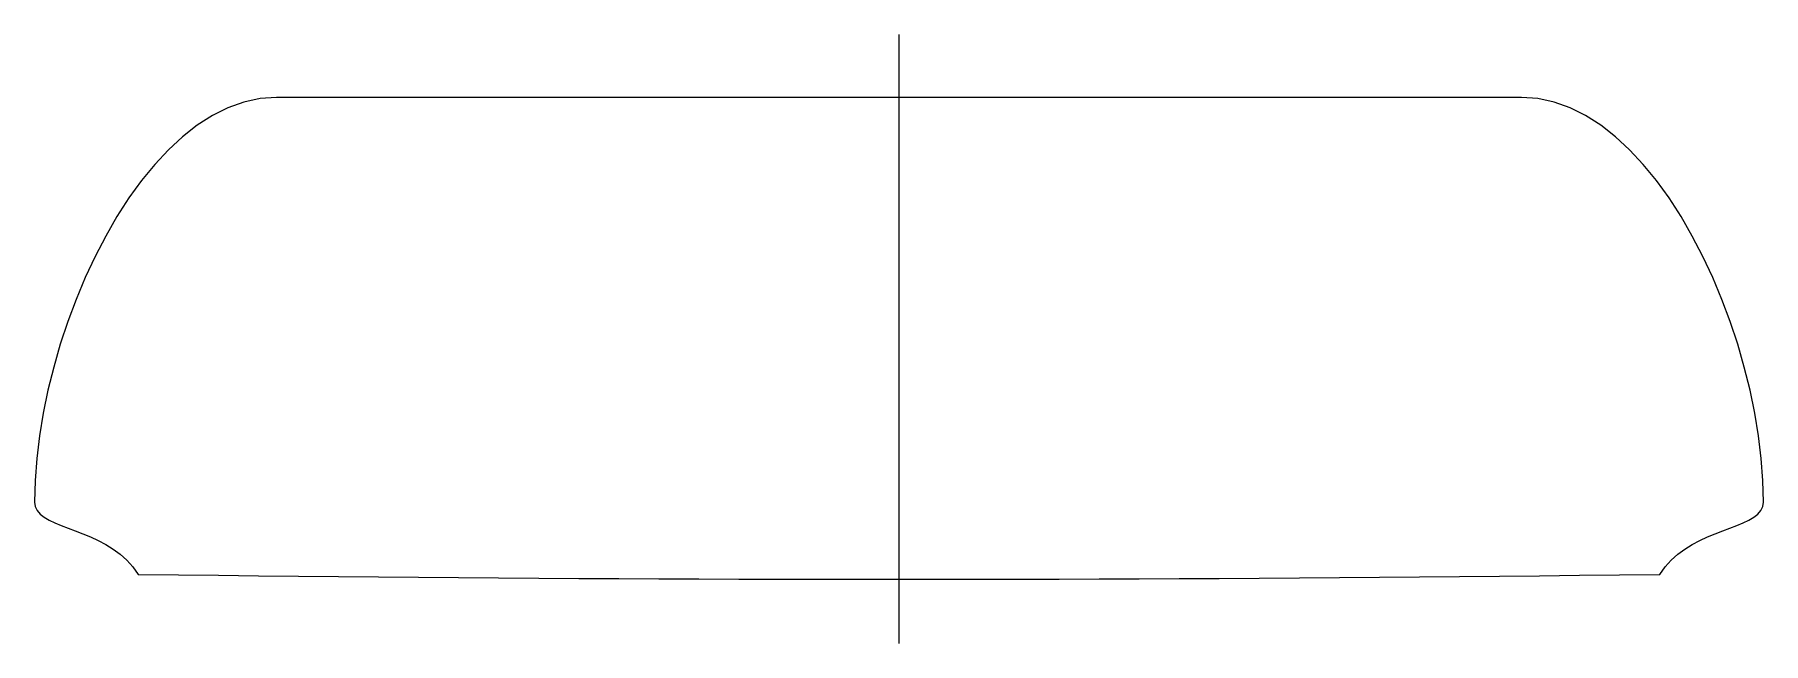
# Model space of a CAD drawing. Header units: metres. Extents: x -275 to 275, y -20 to 174.
import ezdxf

# ---------------------------------------------------------------- set-up
doc = ezdxf.new("R2010")
doc.units = ezdxf.units.M

msp = doc.modelspace()

# ---------------------------------------------------------------- linework, layer by layer
at = {"layer": 'CUT'}
for p, q in [((-213.4882, 150.4959), (-218.4295, 148.0268)), ((-208.4315, 152.3108), (-213.4882, 150.4959)), ((-203.2712, 153.43), (-208.4315, 152.3108)), ((-198.019, 153.8123), (-203.2712, 153.43)), ((-188.1181, 153.8123), (-198.019, 153.8123)), ((-178.2171, 153.8123), (-188.1181, 153.8123)), ((-168.3162, 153.8123), (-178.2171, 153.8123)), ((-158.4152, 153.8123), (-168.3162, 153.8123)), ((-148.5143, 153.8123), (-158.4152, 153.8123)), ((-138.6133, 153.8123), (-148.5143, 153.8123)), ((-128.7124, 153.8123), (-138.6133, 153.8123)), ((-118.8114, 153.8123), (-128.7124, 153.8123)), ((-108.9105, 153.8123), (-118.8114, 153.8123)), ((-99.0095, 153.8123), (-108.9105, 153.8123)), ((-89.1086, 153.8123), (-99.0095, 153.8123)), ((-79.2076, 153.8123), (-89.1086, 153.8123)), ((-69.3067, 153.8123), (-79.2076, 153.8123)), ((-59.4057, 153.8123), (-69.3067, 153.8123)), ((-49.5048, 153.8123), (-59.4057, 153.8123)), ((-39.6038, 153.8123), (-49.5048, 153.8123)), ((-29.7029, 153.8123), (-39.6038, 153.8123)), ((-19.8019, 153.8123), (-29.7029, 153.8123)), ((-9.901, 153.8123), (-19.8019, 153.8123)), ((0, 153.8123), (-9.901, 153.8123)), ((9.901, 153.8123), (0, 153.8123)), ((0, 153.8123), (0, 153.8123)), ((19.8019, 153.8123), (9.901, 153.8123)), ((29.7029, 153.8123), (19.8019, 153.8123)), ((39.6038, 153.8123), (29.7029, 153.8123)), ((49.5048, 153.8123), (39.6038, 153.8123)), ((59.4057, 153.8123), (49.5048, 153.8123)), ((69.3067, 153.8123), (59.4057, 153.8123)), ((79.2076, 153.8123), (69.3067, 153.8123)), ((89.1086, 153.8123), (79.2076, 153.8123)), ((99.0095, 153.8123), (89.1086, 153.8123)), ((108.9105, 153.8123), (99.0095, 153.8123)), ((118.8114, 153.8123), (108.9105, 153.8123)), ((128.7124, 153.8123), (118.8114, 153.8123)), ((138.6133, 153.8123), (128.7124, 153.8123)), ((148.5143, 153.8123), (138.6133, 153.8123)), ((158.4152, 153.8123), (148.5143, 153.8123)), ((168.3162, 153.8123), (158.4152, 153.8123)), ((178.2171, 153.8123), (168.3162, 153.8123)), ((188.1181, 153.8123), (178.2171, 153.8123)), ((198.019, 153.8123), (188.1181, 153.8123)), ((203.2712, 153.43), (198.019, 153.8123)), ((208.4315, 152.3108), (203.2712, 153.43)), ((213.4882, 150.4959), (208.4315, 152.3108)), ((218.4295, 148.0268), (213.4882, 150.4959)), ((-223.2439, 144.9449), (-227.9195, 141.2915)), ((-218.4295, 148.0268), (-223.2439, 144.9449)), ((223.2439, 144.9449), (218.4295, 148.0268)), ((227.9195, 141.2915), (223.2439, 144.9449)), ((-227.9195, 141.2915), (-232.4448, 137.108)), ((232.4448, 137.108), (227.9195, 141.2915)), ((-236.8079, 132.4358), (-240.9972, 127.3163)), ((-232.4448, 137.108), (-236.8079, 132.4358)), ((236.8079, 132.4358), (232.4448, 137.108)), ((240.9972, 127.3163), (236.8079, 132.4358)), ((-240.9972, 127.3163), (-245.0011, 121.7908)), ((245.0011, 121.7908), (240.9972, 127.3163)), ((-245.0011, 121.7908), (-248.8077, 115.9007)), ((248.8077, 115.9007), (245.0011, 121.7908)), ((-248.8077, 115.9007), (-252.4055, 109.6875)), ((252.4055, 109.6875), (248.8077, 115.9007)), ((-252.4055, 109.6875), (-255.7826, 103.1924)), ((255.7826, 103.1924), (252.4055, 109.6875)), ((-255.7826, 103.1924), (-258.9275, 96.4569)), ((258.9275, 96.4569), (255.7826, 103.1924)), ((-258.9275, 96.4569), (-261.8283, 89.5223)), ((261.8283, 89.5223), (258.9275, 96.4569)), ((-261.8283, 89.5223), (-264.4735, 82.4301)), ((264.4735, 82.4301), (261.8283, 89.5223)), ((-264.4735, 82.4301), (-266.8513, 75.2215)), ((266.8513, 75.2215), (264.4735, 82.4301)), ((-266.8513, 75.2215), (-268.95, 67.938)), ((268.95, 67.938), (266.8513, 75.2215)), ((-268.95, 67.938), (-270.758, 60.621)), ((270.758, 60.621), (268.95, 67.938)), ((-270.758, 60.621), (-272.2634, 53.3117)), ((272.2634, 53.3117), (270.758, 60.621)), ((-272.2634, 53.3117), (-273.4547, 46.0517)), ((273.4547, 46.0517), (272.2634, 53.3117)), ((-273.4547, 46.0517), (-274.32, 38.8823)), ((274.32, 38.8823), (273.4547, 46.0517)), ((-274.32, 38.8823), (-274.8479, 31.8448)), ((274.8479, 31.8448), (274.32, 38.8823)), ((-274.8479, 31.8448), (-275.0264, 24.9807)), ((275.0264, 24.9807), (274.8479, 31.8448)), ((-275.0264, 24.9807), (-274.8149, 23.5435)), ((-274.8149, 23.5435), (-274.2062, 22.2782)), ((-274.2062, 22.2782), (-273.2389, 21.156)), ((273.2389, 21.156), (274.2062, 22.2782)), ((274.2062, 22.2782), (274.8149, 23.5435)), ((274.8149, 23.5435), (275.0264, 24.9807)), ((-273.2389, 21.156), (-271.9518, 20.1483)), ((-271.9518, 20.1483), (-270.3837, 19.2264)), ((-270.3837, 19.2264), (-268.573, 18.3616)), ((-268.573, 18.3616), (-266.5587, 17.5251)), ((-266.5587, 17.5251), (-264.3794, 16.6883)), ((-264.3794, 16.6883), (-262.0737, 15.8226)), ((262.0737, 15.8226), (264.3794, 16.6883)), ((264.3794, 16.6883), (266.5587, 17.5251)), ((266.5587, 17.5251), (268.573, 18.3616)), ((268.573, 18.3616), (270.3837, 19.2264)), ((270.3837, 19.2264), (271.9518, 20.1483)), ((271.9518, 20.1483), (273.2389, 21.156)), ((-262.0737, 15.8226), (-259.6804, 14.8991)), ((-259.6804, 14.8991), (-257.2381, 13.8892)), ((-257.2381, 13.8892), (-254.7857, 12.7642)), ((-254.7857, 12.7642), (-252.3617, 11.4954)), ((-252.3617, 11.4954), (-250.0048, 10.0541)), ((250.0048, 10.0541), (252.3617, 11.4954)), ((252.3617, 11.4954), (254.7857, 12.7642)), ((254.7857, 12.7642), (257.2381, 13.8892)), ((257.2381, 13.8892), (259.6804, 14.8991)), ((259.6804, 14.8991), (262.0737, 15.8226)), ((-250.0048, 10.0541), (-247.7539, 8.4117)), ((-247.7539, 8.4117), (-245.6475, 6.5393)), ((-245.6475, 6.5393), (-243.7244, 4.4084)), ((243.7244, 4.4084), (245.6475, 6.5393)), ((245.6475, 6.5393), (247.7539, 8.4117)), ((247.7539, 8.4117), (250.0048, 10.0541)), ((-243.7244, 4.4084), (-242.0232, 1.9902)), ((-242.0232, 1.9902), (-229.2852, 1.8314)), ((-229.2852, 1.8314), (-216.5471, 1.6813)), ((-216.5471, 1.6813), (-203.809, 1.5397)), ((-203.809, 1.5397), (-191.071, 1.4067)), ((-191.071, 1.4067), (-178.3329, 1.2823)), ((-178.3329, 1.2823), (-165.5948, 1.1664)), ((-165.5948, 1.1664), (-152.8568, 1.0592)), ((-152.8568, 1.0592), (-140.1187, 0.9605)), ((-140.1187, 0.9605), (-127.3806, 0.8704)), ((-127.3806, 0.8704), (-114.6426, 0.7889)), ((-114.6426, 0.7889), (-101.9045, 0.716)), ((-101.9045, 0.716), (-89.1665, 0.6516)), ((-89.1665, 0.6516), (-76.4284, 0.5958)), ((-76.4284, 0.5958), (-63.6903, 0.5486)), ((-63.6903, 0.5486), (-50.9523, 0.51)), ((-50.9523, 0.51), (-38.2142, 0.48)), ((-38.2142, 0.48), (-25.4761, 0.4585)), ((-25.4761, 0.4585), (-12.7381, 0.4457)), ((-12.7381, 0.4457), (0, 0.4414)), ((0, 0.4414), (12.7381, 0.4457)), ((0, 0.4414), (0, 0.4414)), ((12.7381, 0.4457), (25.4761, 0.4585)), ((25.4761, 0.4585), (38.2142, 0.48)), ((38.2142, 0.48), (50.9523, 0.51)), ((50.9523, 0.51), (63.6903, 0.5486)), ((63.6903, 0.5486), (76.4284, 0.5958)), ((76.4284, 0.5958), (89.1665, 0.6516)), ((89.1665, 0.6516), (101.9045, 0.716)), ((101.9045, 0.716), (114.6426, 0.7889)), ((114.6426, 0.7889), (127.3806, 0.8704)), ((127.3806, 0.8704), (140.1187, 0.9605)), ((140.1187, 0.9605), (152.8568, 1.0592)), ((152.8568, 1.0592), (165.5948, 1.1664)), ((165.5948, 1.1664), (178.3329, 1.2823)), ((178.3329, 1.2823), (191.071, 1.4067)), ((191.071, 1.4067), (203.809, 1.5397)), ((203.809, 1.5397), (216.5471, 1.6813)), ((216.5471, 1.6813), (229.2852, 1.8314)), ((229.2852, 1.8314), (242.0232, 1.9902)), ((242.0232, 1.9902), (243.7244, 4.4084))]:
    msp.add_line(p, q, dxfattribs=at)
at = {"layer": 'REG'}
msp.add_line((0, -20), (0, 173.8123), dxfattribs=at)

doc.saveas('drawing.dxf')
